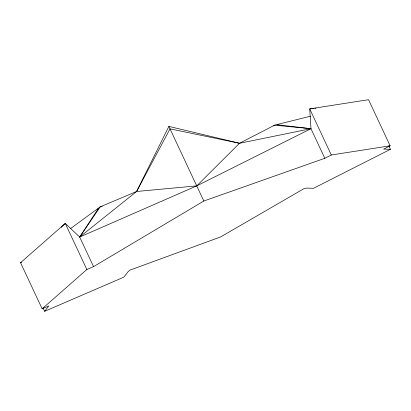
<?xml version="1.0" encoding="UTF-8"?>
<svg xmlns="http://www.w3.org/2000/svg" width="411" height="411" viewBox="0 0 411 411"><rect width="100%" height="100%" fill="white"/><g stroke="black" fill="none" stroke-linecap="round" stroke-linejoin="round"><path stroke-width="0.62" d="M42.148 308.815L86.855 269.513L93.544 266.631L79.683 237.039L136.611 191.485L168.87 126.403L239.521 143.275L310.963 128.7L324.824 158.292L331.323 154.998L390.131 145.807L368.533 99.698L309.724 108.889L310.963 128.7L196.73 185.88L79.683 237.039L65.257 223.409L20.55 262.711L42.148 308.815L48.837 305.933L44.635 311.302L43.016 307.839M70.327 228.722L100.222 206.851L136.611 191.485L170.026 128.864L239.521 143.275L274.625 125.155L310.562 116.19M97.597 209.461L98.363 208.485L79.683 237.039L100.222 206.851L102.098 206.435M239.521 143.275L196.73 185.88L136.611 191.485M61.136 227.37L65.257 223.409L86.855 269.513M273.608 125.941L274.625 125.155L310.963 128.7L277.065 124.774M93.544 266.631L203.825 201.02L324.824 158.292M390.131 145.807L383.638 149.101L390.45 149.306L388.832 145.848M390.45 149.306L313.536 188.295L306.724 188.089L304.279 188.469L220.645 236.931L129.876 270.161L128.021 271.799L123.819 277.163L44.635 311.302M20.55 262.711L21.665 262.228M313.511 108.473L309.724 108.889L331.323 154.998M314.775 108.334L316.033 108.191M168.87 126.403L203.825 201.02"/></g></svg>
